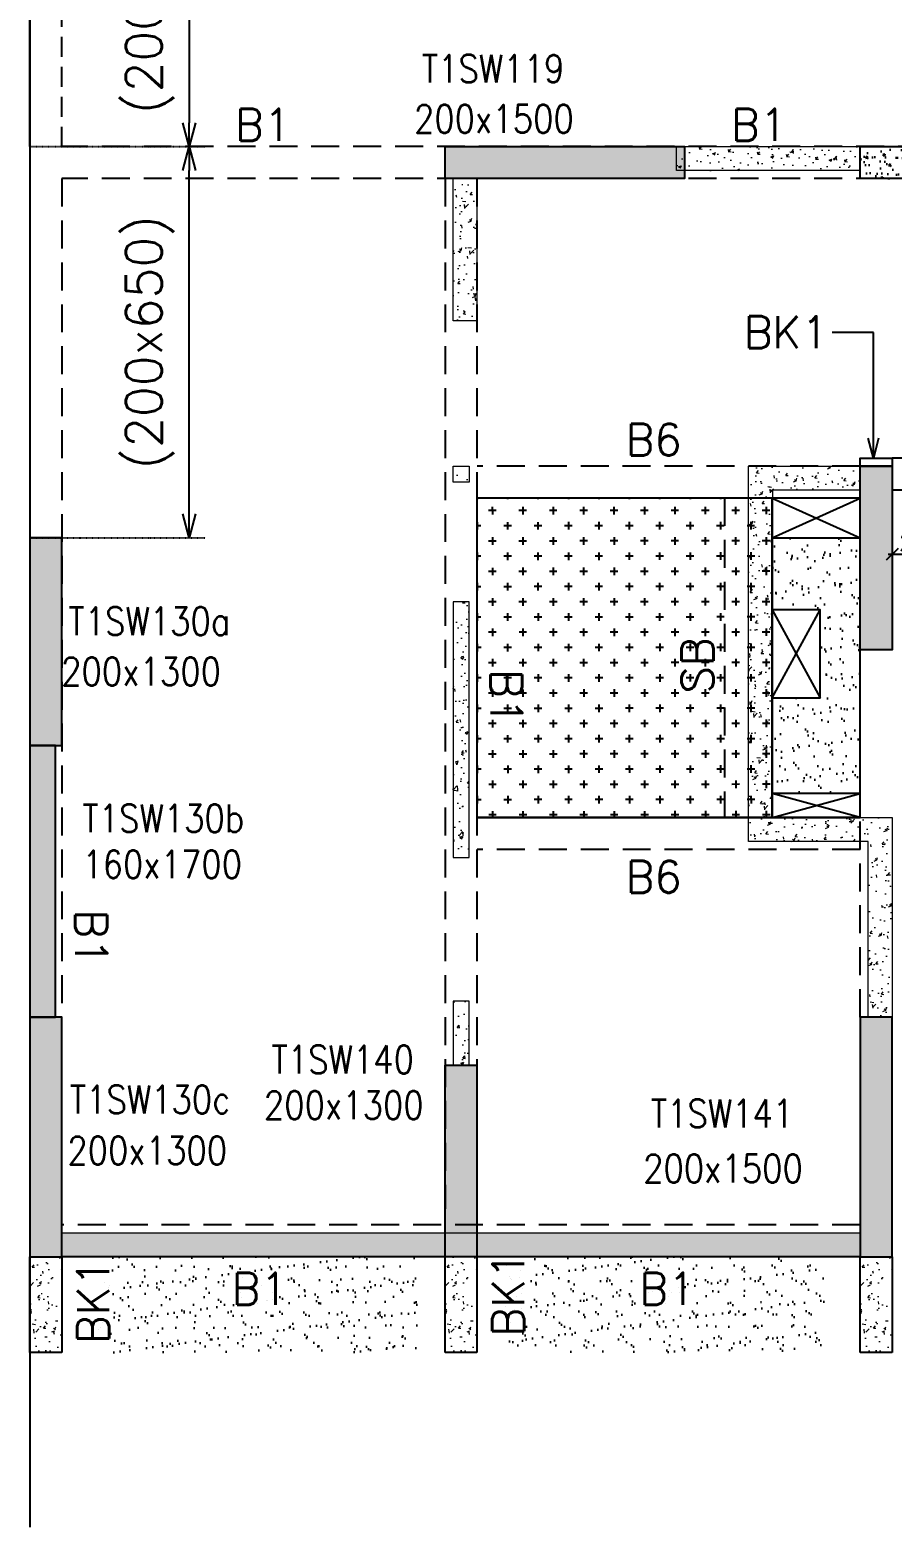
# Model space of a CAD drawing. Header units: millimetres. Extents: x 1078357 to 2594950, y -4969473 to -4636555.
# Drawn here: x 1741375 to 1746775, y -4675773 to -4666400 of the extents above; entities that cross this region are included whole.
import ezdxf

# ---------------------------------------------------------------- set-up
doc = ezdxf.new("R2010")
doc.units = ezdxf.units.MM
doc.header["$PDMODE"] = 35
for name, pattern in [('CONTINOUS', [0]), ('DOT', [0.25, 0, -0.25]), ('HIDDEN', [0.375, 0.25, -0.125])]:
    doc.linetypes.add(name, pattern=pattern)
doc.layers.get('0').update_dxf_attribs({"lineweight": 0})
doc.layers.get('Defpoints').update_dxf_attribs({"lineweight": 0})
for name, color, linetype, lineweight in [('A-_ANOTDIMA_D-', 6, 'Continuous', 13), ('COL. NO.', 30, 'Continuous', 25), ('COL. SIZE', 7, 'Continuous', 25), ('DIM', 9, 'Continuous', 25), ('HATCH', 8, 'Continuous', 30), ('RCC UPSTAND', 43, 'Continuous', 30), ('S-NON STR RCC WALL', 8, 'Continuous', 0)]:
    doc.layers.add(name, color=color, linetype=linetype, lineweight=lineweight)
for name, color, linetype in [('B-200x325', 201, 'HIDDEN'), ('B-200x450', 52, 'HIDDEN'), ('B-200x650', 241, 'HIDDEN'), ('B-300xSLAB THK.', 151, 'Continuous'), ('BK1-200x650', 241, 'HIDDEN'), ('DROP SLAB', 8, 'Continuous'), ('EXPANSION JOINT', 10, 'HIDDEN'), ('NON STR. RCC WALL', 6, 'Continuous'), ('S-COLUMN_SHEAR WALL', 1, 'Continuous'), ('S-DIM', 2, 'Continuous'), ('SLAB FOLD', 8, 'Continuous')]:
    doc.layers.add(name, color=color, linetype=linetype)
doc.styles.add('Roman', font='romans')
doc.styles.add('ROMANS', font='romans.shx', dxfattribs={"width": 0.85})
doc.dimstyles.new('HARESH', dxfattribs={"dimtxt": 150, "dimasz": 75, "dimexe": 0, "dimexo": 0, "dimgap": 25, "dimtad": 1, "dimdec": 0, "dimdsep": 46, "dimtxsty": 'Roman', "dimblk": 'OBLIQUE', "dimcen": 225, "dimdle": 25, "dimclrd": 2, "dimclre": 2, "dimclrt": 7, "dimadec": 8, "dimazin": 1, "dimtfac": 1, "dimtdec": 0, "dimtmove": 0, "dimatfit": 0, "dimfxl": 1, "dimlwd": -1, "dimlwe": -1, "dimarcsym": 0})

# ---------------------------------------------------------------- blocks, each defined once
blk = doc.blocks.new('_Open30')
at = {"color": 0, "linetype": 'ByBlock', "lineweight": -2}
for p, q in [((-1, 0.268), (0, 0)), ((0, 0), (-1, -0.268)), ((0, 0), (-1, 0))]:
    blk.add_line(p, q, dxfattribs=at)
blk = doc.blocks.new('*D1133')
at = {"layer": 'Defpoints', "color": 0, "linetype": 'CONTINOUS', "ltscale": 0.5, "transparency": 16777216}
for p in [(1741374.9, -4667130.9, 0), (1742372, -4667130.9), (1741374.9, -4669580.8, 0)]:
    blk.add_point(p, dxfattribs=at)
at = {"layer": 'S-DIM', "color": 2, "linetype": 'DOT', "ltscale": 0.5, "transparency": 16777216}
for p, q in [((1741374.9, -4667130.9), (1742472, -4667130.9)), ((1741374.9, -4669580.8), (1742472, -4669580.8))]:
    blk.add_line(p, q, dxfattribs=at)
at = {"layer": 'S-DIM', "color": 2, "linetype": 'CONTINOUS', "ltscale": 0.5, "transparency": 16777216}
blk.add_line((1742372, -4669430.8), (1742372, -4667280.9), dxfattribs=at)
at = {"layer": 'S-DIM', "color": 2, "linetype": 'CONTINOUS', "ltscale": 0.5, "transparency": 16777216, "xscale": 150, "yscale": 150, "zscale": 150}
for p, rotation in [((1742372, -4667130.9), 90), ((1742372, -4669580.8), 270)]:
    blk.add_blockref('_Open30', p, dxfattribs=dict(at, rotation=rotation))
at = {"layer": 'S-DIM', "color": 7, "linetype": 'CONTINOUS', "ltscale": 0.5, "transparency": 16777216, "insert": (1742125.5, -4668355.8), "char_height": 225, "attachment_point": 5, "rotation": 90, "style": 'Roman'}
blk.add_mtext('(200x650)', dxfattribs=at)
blk = doc.blocks.new('*D1134')
at = {"layer": 'Defpoints', "color": 0, "linetype": 'CONTINOUS', "ltscale": 0.5, "transparency": 16777216}
for p in [(1741374.9, -4665130.9, 0), (1741374.9, -4667130.9, 0), (1742372, -4667130.9)]:
    blk.add_point(p, dxfattribs=at)
at = {"layer": 'S-DIM', "color": 2, "linetype": 'DOT', "ltscale": 0.5, "transparency": 16777216}
for p, q in [((1741374.9, -4665130.9), (1742472, -4665130.9)), ((1741374.9, -4667130.9), (1742472, -4667130.9))]:
    blk.add_line(p, q, dxfattribs=at)
at = {"layer": 'S-DIM', "color": 2, "linetype": 'CONTINOUS', "ltscale": 0.5, "transparency": 16777216}
blk.add_line((1742372, -4665280.9), (1742372, -4666980.9), dxfattribs=at)
at = {"layer": 'S-DIM', "color": 2, "linetype": 'CONTINOUS', "ltscale": 0.5, "transparency": 16777216, "xscale": 150, "yscale": 150, "zscale": 150}
for p, rotation in [((1742372, -4665130.9), 90), ((1742372, -4667130.9), 270)]:
    blk.add_blockref('_Open30', p, dxfattribs=dict(at, rotation=rotation))
at = {"layer": 'S-DIM', "color": 7, "linetype": 'CONTINOUS', "ltscale": 0.5, "transparency": 16777216, "insert": (1742125.5, -4666130.9), "char_height": 225, "attachment_point": 5, "rotation": 90, "style": 'Roman'}
blk.add_mtext('(200x450)', dxfattribs=at)
blk = doc.blocks.new('_Oblique')
at = {"color": 0, "linetype": 'ByBlock', "lineweight": -2}
blk.add_line((-0.5, -0.5), (0.5, 0.5), dxfattribs=at)
blk = doc.blocks.new('*D1401')
at = {"layer": 'Defpoints', "color": 0, "ltscale": 700, "transparency": 16777216}
for p in [(1746774.7, -4669281.4, 0), (1747449.3, -4669281.3, 0), (1746774.7, -4669683.4)]:
    blk.add_point(p, dxfattribs=at)
at = {"layer": 'DIM', "color": 2, "ltscale": 700, "transparency": 16777216}
for p, q in [((1746774.7, -4669281.4), (1746774.7, -4669683.4)), ((1747449.3, -4669281.3), (1747449.3, -4669683.4)), ((1747474.3, -4669683.4), (1746749.7, -4669683.4))]:
    blk.add_line(p, q, dxfattribs=at)
at = {"layer": 'DIM', "color": 2, "ltscale": 700, "transparency": 16777216, "xscale": 75, "yscale": 75, "zscale": 75, "rotation": 180}
blk.add_blockref('_Oblique', (1746774.7, -4669683.4), dxfattribs=at)
at = {"layer": 'DIM', "color": 2, "ltscale": 700, "transparency": 16777216, "xscale": 75, "yscale": 75, "zscale": 75}
blk.add_blockref('_Oblique', (1747449.3, -4669683.4), dxfattribs=at)
at = {"layer": 'DIM', "color": 7, "ltscale": 700, "transparency": 16777216, "insert": (1747112, -4669608.4), "char_height": 150, "attachment_point": 5, "style": 'Roman'}
blk.add_mtext('{\\H0.666667x;200x650}', dxfattribs=at)
blk = doc.blocks.new('G$CD63B60BD')
at = {"layer": 'COL. NO.', "linetype": 'Continuous', "style": 'ROMANS', "width": 0.85}
for s, p in [('T1SW119', (47179.4, 7350.6, -320.4)), ('T1SW130a', (44965.2, 3891.1, -320.4)), ('T1SW130b', (45053.1, 2657.3, -320.4)), ('T1SW140', (46237.7, 1147.3, -320.4)), ('T1SW130c', (44974.3, 897.6, -323.1)), ('T1SW141', (48613.2, 809.1, -320.4))]:
    blk.add_text(s, height=175, dxfattribs=at).set_placement(p)
at = {"layer": 'COL. SIZE', "linetype": 'Continuous', "style": 'ROMANS', "width": 0.85}
for s, p in [('200x1500', (47130.2, 7037.1, -320.4)), ('200x1300', (44920.6, 3577, -320.4)), ('160x1700', (45052.5, 2369.2, -320.4)), ('200x1300', (46190.3, 861.3, -320.4)), ('200x1300', (44958.9, 576.9, -323.1)), ('200x1500', (48565.8, 464.2, -320.4))]:
    blk.add_text(s, height=175, dxfattribs=at).set_placement(p)

msp = doc.modelspace()

# ---------------------------------------------------------------- hatches: boundary and pattern name
at = {"layer": 'DROP SLAB'}
h = msp.add_hatch(dxfattribs=at)
h.set_pattern_fill('CROSS', color=8, scale=15, angle=0.03079)
h.set_pattern_definition([(180.03079016, (-5956665.94, 28115602.32), (-95.19879988, -95.3011726), [47.625, -142.875]), (270.03079016, (-5956689.77, 28115626.12), (95.3011726, -95.19879988), [47.625, -142.875])])
h.paths.add_polyline_path([(1746024.7, -4669330.8), (1744174.6, -4669330.8), (1744174.6, -4671330.6), (1746024.7, -4671330.6)])
at = {"layer": 'HATCH'}
h = msp.add_hatch(dxfattribs=at)
h.set_pattern_fill('AR-SAND', color=8, scale=3, angle=359.97015)
h.set_pattern_definition([(37.47015413, (-4472244.2, 23605394.69), (-4.72361136, 146.8264517), [0, -115.824, 0, -129.54, 0, -123.825]), (7.4701541, (-4472244.2, 23605394.7), (134.9689868, 214.9772528), [0, -62.484, 0, -104.394, 0, -40.005]), (327.47015413, (-4472337.93, 23605394.74), (237.29790347, 0.3075449), [0, -38.1, 0, -137.16, 0, -179.07]), (317.4701541, (-4472337.93, 23605394.74), (229.1017424, 66.759465), [0, -19.05, 0, -89.916, 0, -102.87])])
h.paths.add_polyline_path([(1746573.9, -4671180.9), (1746023.9, -4671180.9), (1746023.9, -4670580.9), (1746323.9, -4670580.9), (1746323.9, -4670030.9), (1746023.9, -4670031), (1746023.9, -4669580.9), (1746573.9, -4669580.9)])
h = msp.add_hatch(dxfattribs=at)
h.set_pattern_fill('AR-SAND', color=8, scale=3, angle=179.97015)
h.set_pattern_definition([(37.47015413, (-3363183.1, 18697427.77), (-4.72361136, 146.8264517), [0, -115.824, 0, -129.54, 0, -123.825]), (7.4701541, (-3363183.1, 18697427.77), (134.9689868, 214.9772528), [0, -62.484, 0, -104.394, 0, -40.005]), (327.4701541, (-3363276.83, 18697427.82), (237.2979035, 0.3075449), [0, -38.1, 0, -137.16, 0, -179.07]), (317.4701541, (-3363276.83, 18697427.82), (229.1017424, 66.759465), [0, -19.05, 0, -89.916, 0, -102.87])])
h.paths.add_polyline_path([(1743799.9, -4674080.9), (1741799.9, -4674080.9), (1741799.9, -4674680.9), (1743799.9, -4674680.9)])
h = msp.add_hatch(dxfattribs=at)
h.set_pattern_fill('AR-SAND', color=8, scale=3, angle=179.97015)
h.set_pattern_definition([(37.47015413, (-3365733.1, 18697427.77), (-4.72361136, 146.8264517), [0, -115.824, 0, -129.54, 0, -123.825]), (7.4701541, (-3365733.1, 18697427.77), (134.9689868, 214.9772528), [0, -62.484, 0, -104.394, 0, -40.005]), (327.4701541, (-3365826.83, 18697427.82), (237.2979035, 0.3075449), [0, -38.1, 0, -137.16, 0, -179.07]), (317.4701541, (-3365826.83, 18697427.82), (229.1017424, 66.759465), [0, -19.05, 0, -89.916, 0, -102.87])])
h.paths.add_polyline_path([(1746349.9, -4674080.9), (1744349.9, -4674080.9), (1744349.9, -4674680.9), (1746349.9, -4674680.9)])
at = {"layer": 'RCC UPSTAND'}
h = msp.add_hatch(dxfattribs=at)
h.set_pattern_fill('AR-CONC', color=8, scale=20, angle=90)
h.set_pattern_definition([(140, (-1448750.34, -7202350.42), (12.550427, 143.4520365), [15, -165]), (85, (-1448750.34, -7202350.42), (-150.438427, -27.7502667), [12, -132]), (190.4514445, (-1448749.3, -7202338.47), (-137.887998, 115.7017693), [12.7480384, -140.2284224]), (136.1842, (-1448790.34, -7202350.42), (33.103856, 213.448266), [22.5, -247.5]), (186.6356355, (-1448787.58, -7202332.63), (-194.82372, 186.932389), [19.122068, -210.342752]), (81.184164, (-1448790.34, -7202350.42), (-194.82372, 186.932389), [18, -198]), (111, (-1448780.34, -7202330.42), (80.523778, 119.3814104), [15, -165]), (56, (-1448780.34, -7202330.42), (-145.030009, 48.6630664), [12, -132]), (161.4514447, (-1448773.63, -7202320.47), (-64.5062306, 168.0444753), [12.748038, -140.2284224]), (127.5, (-1448750.344, -7202350.42), (-66.57877077, 2.43197106), [0, -130.4, 0, -134, 0, -132.5]), (97.5, (-1448750.344, -7202350.42), (-78.8823424, 52.6139075), [0, -76.4, 0, -127.4, 0, -50.5]), (57.5, (-1448750.344, -7202395.02), (4.51097435, 106.7644872), [0, -50, 0, -156, 0, -207]), (47.5, (-1448750.34, -7202415.02), (-20.0209965, 116.6372339), [0, -65, 0, -103.6, 0, -147])])
h.paths.add_polyline_path([(1746574.7, -4667130.9), (1747249.7, -4667130.9), (1747249.7, -4667330.9), (1746574.7, -4667330.9)])
at = {"layer": 'S-COLUMN_SHEAR WALL', "lineweight": 25}
h = msp.add_hatch(color=1, dxfattribs=at)
h.dxf.hatch_style = 1
h.paths.add_polyline_path([(1743974.7, -4667130.8), (1745474.7, -4667130.8), (1745474.7, -4667330.8), (1743974.7, -4667330.8)])
h = msp.add_hatch(color=1, dxfattribs=at)
h.dxf.hatch_style = 1
h.paths.add_polyline_path([(1746574.7, -4669130.9), (1746774.7, -4669130.9), (1746774.7, -4670280.9), (1746574.7, -4670280.9)])
h = msp.add_hatch(color=1, dxfattribs=at)
h.dxf.hatch_style = 1
h.paths.add_polyline_path([(1741574.7, -4669580.8), (1741374.7, -4669580.8), (1741374.7, -4670880.8), (1741574.7, -4670880.8)])
at = {"layer": 'S-COLUMN_SHEAR WALL', "lineweight": 25, "extrusion": (-1.00316e-06, -2.11765e-11, 1)}
h = msp.add_hatch(color=1, dxfattribs=at)
h.dxf.hatch_style = 1
h.paths.add_polyline_path([(1741374.7, -4672580.9), (1741534.7, -4672580.9), (1741534.7, -4670880.9), (1741374.7, -4670880.9)])
at = {"layer": 'S-COLUMN_SHEAR WALL', "lineweight": 25}
h = msp.add_hatch(color=1, dxfattribs=at)
h.dxf.hatch_style = 1
h.paths.add_polyline_path([(1741374.6, -4674080.9), (1741574.6, -4674080.9), (1741574.6, -4672580.8), (1741374.6, -4672580.8)])
h = msp.add_hatch(color=1, dxfattribs=at)
h.dxf.hatch_style = 1
h.paths.add_polyline_path([(1746574.6, -4674080.9), (1746774.6, -4674080.9), (1746774.6, -4672580.8), (1746574.6, -4672580.8)])
h = msp.add_hatch(color=1, dxfattribs=at)
h.dxf.hatch_style = 1
h.paths.add_polyline_path([(1744174.6, -4672880.8), (1744174.6, -4674080.9), (1743974.6, -4674080.9), (1743974.6, -4672880.8)])
at = {"layer": 'S-NON STR RCC WALL', "ltscale": 700}
h = msp.add_hatch(dxfattribs=at)
h.set_pattern_fill('AR-CONC', color=256)
h.set_pattern_definition([(50, (621333.79, -36935.67), (182.184669, -15.9390855), [19.05, -209.55]), (355, (621333.79, -36935.67), (-35.2434214, 191.056845), [15.24, -167.640584]), (100.4514447, (621348.97, -36937), (146.941247, 175.117752), [16.190009, -178.0902446]), (46.1842, (621333.79, -36884.87), (271.079041, -42.042328), [28.575, -314.325]), (96.6355576, (621356.38, -36888.37), (237.404134, 247.426125), [24.285023, -267.135608]), (351.184151, (621333.79, -36884.87), (237.404134, 247.426125), [22.859967, -251.459732]), (21, (621359.19, -36897.57), (151.6143913, -102.265198), [19.05, -209.55]), (326, (621359.19, -36897.57), (61.802028, 184.187966), [15.24, -167.64]), (71.451445, (621371.82, -36906.1), (213.416419, 81.922769), [16.190009, -178.0899376]), (37.5, (621333.786, -36935.67), (3.08860325, 84.5550389), [0, -165.608, 0, -170.18, 0, -168.275]), (7.5, (621333.79, -36935.67), (66.8196625, 100.1805748), [0, -97.028, 0, -161.798, 0, -64.135]), (327.5, (621277.144, -36935.67), (135.5905952, -5.728744), [0, -63.5, 0, -198.12, 0, -262.89]), (317.5, (621251.74, -36935.67), (148.1291814, 25.426491), [0, -82.55, 0, -131.572, 0, -186.69])])
h.paths.add_polyline_path([(1745424.9, -4667130.8), (1746574.9, -4667130.8), (1746574.9, -4667280.9), (1745424.9, -4667280.9)])
at = {"layer": 'S-NON STR RCC WALL'}
h = msp.add_hatch(dxfattribs=at)
h.set_pattern_fill('AR-CONC', color=256, angle=180)
h.set_pattern_definition([(50, (-5707510.06, 27972320.96), (182.184669, -15.93908554), [19.05, -209.55]), (355, (-5707510.06, 27972320.96), (-35.2434214, 191.0568452), [15.24, -167.6405842]), (100.4514447, (-5707494.88, 27972319.63), (146.9412471, 175.1177519), [16.1900088, -178.0902446]), (46.1842, (-5707510.06, 27972371.76), (271.0790409, -42.042328), [28.575, -314.325]), (96.6355576, (-5707487.47, 27972368.26), (237.404134, 247.4261246), [24.2850231, -267.1356082]), (351.1841512, (-5707510.06, 27972371.76), (237.404134, 247.4261246), [22.859967, -251.459732]), (21, (-5707484.66, 27972359.06), (151.6143913, -102.2651982), [19.05, -209.55]), (326, (-5707484.66, 27972359.06), (61.8020283, 184.1879661), [15.24, -167.64]), (71.451445, (-5707472.02, 27972350.54), (213.4164193, 81.9227689), [16.1900088, -178.0899376]), (37.5, (-5707510.06, 27972320.96), (3.08860325, 84.55503887), [0, -165.608, 0, -170.18, 0, -168.275]), (7.5, (-5707510.06, 27972320.96), (66.8196625, 100.18057482), [0, -97.028, 0, -161.798, 0, -64.135]), (327.5, (-5707566.7, 27972320.96), (135.59059517, -5.72874399), [0, -63.5, 0, -198.12, 0, -262.89]), (317.5, (-5707592.1, 27972320.96), (148.1291814, 25.42649103), [0, -82.55, 0, -131.572, 0, -186.69])])
h.paths.add_polyline_path([(1744024.9, -4667330.9), (1744174.9, -4667330.9), (1744174.9, -4668220.8), (1744024.9, -4668220.8)])
h = msp.add_hatch(dxfattribs=at)
h.set_pattern_fill('AR-CONC', color=256, angle=180)
h.set_pattern_definition([(50, (2841299.62, -9398072.05), (182.184669, -15.9390855), [19.05, -209.55]), (355, (2841299.62, -9398072.05), (-35.2434214, 191.056845), [15.24, -167.640584]), (100.4514447, (2841314.8, -9398073.38), (146.941247, 175.117752), [16.190009, -178.0902446]), (46.1842, (2841299.62, -9398021.25), (271.079041, -42.042328), [28.575, -314.325]), (96.6355576, (2841322.2, -9398024.75), (237.404134, 247.426125), [24.285023, -267.135608]), (351.184151, (2841299.62, -9398021.25), (237.404134, 247.426125), [22.859967, -251.459732]), (21, (2841325.02, -9398033.95), (151.6143913, -102.265198), [19.05, -209.55]), (326, (2841325.02, -9398033.95), (61.802028, 184.187966), [15.24, -167.64]), (71.451445, (2841337.65, -9398042.47), (213.416419, 81.922769), [16.190009, -178.0899376]), (37.5, (2841299.62, -9398072.05), (3.08860325, 84.5550389), [0, -165.608, 0, -170.18, 0, -168.275]), (7.5, (2841299.62, -9398072.05), (66.8196625, 100.1805748), [0, -97.028, 0, -161.798, 0, -64.135]), (327.5, (2841242.98, -9398072.05), (135.5905952, -5.728744), [0, -63.5, 0, -198.12, 0, -262.89]), (317.5, (2841217.58, -9398072.05), (148.1291814, 25.426491), [0, -82.55, 0, -131.572, 0, -186.69])])
h.paths.add_polyline_path([(1744024.9, -4669130.7), (1744124.9, -4669130.7), (1744124.9, -4669230.7), (1744024.9, -4669230.7)])
h = msp.add_hatch(dxfattribs=at)
h.set_pattern_fill('AR-CONC', color=256)
h.set_pattern_definition([(50, (-4642745.6, 23291591.78), (182.184669, -15.9390855), [19.05, -209.55]), (355, (-4642745.6, 23291591.78), (-35.2434214, 191.0568452), [15.24, -167.6405842]), (100.4514447, (-4642730.41, 23291590.45), (146.9412471, 175.1177519), [16.1900088, -178.0902446]), (46.1842, (-4642745.6, 23291642.58), (271.0790409, -42.042328), [28.575, -314.325]), (96.6355576, (-4642723, 23291639.08), (237.404134, 247.4261246), [24.2850231, -267.1356082]), (351.1841512, (-4642745.6, 23291642.58), (237.404134, 247.4261246), [22.859967, -251.459732]), (21, (-4642720.2, 23291629.88), (151.6143913, -102.2651982), [19.05, -209.55]), (326, (-4642720.2, 23291629.88), (61.8020283, 184.1879661), [15.24, -167.64]), (71.451445, (-4642707.56, 23291621.36), (213.4164193, 81.9227689), [16.1900088, -178.0899376]), (37.5, (-4642745.6, 23291591.78), (3.08860325, 84.55503887), [0, -165.608, 0, -170.18, 0, -168.275]), (7.5, (-4642745.6, 23291591.78), (66.8196625, 100.18057482), [0, -97.028, 0, -161.798, 0, -64.135]), (327.5, (-4642802.24, 23291591.78), (135.59059517, -5.728744), [0, -63.5, 0, -198.12, 0, -262.89]), (317.5, (-4642827.64, 23291591.78), (148.1291814, 25.42649103), [0, -82.55, 0, -131.572, 0, -186.69])])
h.paths.add_polyline_path([(1745874.9, -4671480.9), (1745874.9, -4669130.9), (1746574.9, -4669130.9), (1746574.9, -4669280.9), (1746024.9, -4669280.9), (1746024.9, -4671330.9), (1746774.9, -4671330.9), (1746774.9, -4672580.8), (1746624.9, -4672580.8), (1746624.9, -4671480.9)])
h = msp.add_hatch(dxfattribs=at)
h.set_pattern_fill('AR-CONC', color=256, angle=180)
h.set_pattern_definition([(50, (2841312.83, -9396707.38), (182.184669, -15.9390855), [19.05, -209.55]), (355, (2841312.83, -9396707.38), (-35.2434214, 191.056845), [15.24, -167.640584]), (100.4514447, (2841328.01, -9396708.71), (146.941247, 175.117752), [16.190009, -178.0902446]), (46.1842, (2841312.83, -9396656.58), (271.079041, -42.042328), [28.575, -314.325]), (96.6355576, (2841335.42, -9396660.1), (237.404134, 247.426125), [24.285023, -267.135608]), (351.184151, (2841312.83, -9396656.58), (237.404134, 247.426125), [22.859967, -251.459732]), (21, (2841338.23, -9396669.28), (151.6143913, -102.265198), [19.05, -209.55]), (326, (2841338.23, -9396669.28), (61.802028, 184.187966), [15.24, -167.64]), (71.451445, (2841350.87, -9396677.8), (213.416419, 81.922769), [16.190009, -178.0899376]), (37.5, (2841312.83, -9396707.385), (3.08860325, 84.5550389), [0, -165.608, 0, -170.18, 0, -168.275]), (7.5, (2841312.83, -9396707.385), (66.8196625, 100.1805748), [0, -97.028, 0, -161.798, 0, -64.135]), (327.5, (2841256.19, -9396707.385), (135.5905952, -5.728744), [0, -63.5, 0, -198.12, 0, -262.89]), (317.5, (2841230.79, -9396707.38), (148.1291814, 25.426491), [0, -82.55, 0, -131.572, 0, -186.69])])
h.paths.add_polyline_path([(1744024.9, -4671580.7), (1744124.9, -4671580.7), (1744124.9, -4669980.7), (1744024.9, -4669980.7)])
h = msp.add_hatch(dxfattribs=at)
h.set_pattern_fill('AR-CONC', color=256, angle=180)
h.set_pattern_definition([(50, (1744088.12, -4712688.2), (182.18467, -15.9391), [19.05, -209.55]), (355, (1744088.12, -4712688.2), (-35.2434, 191.05685), [15.24, -167.6406]), (100.45144, (1744103.3, -4712689.53), (146.94125, 175.11775), [16.19, -178.09024]), (46.1842, (1744088.12, -4712637.4), (271.079, -42.0423), [28.575, -314.325]), (96.63556, (1744110.7, -4712640.9), (237.4041, 247.4261), [24.285, -267.1356]), (351.18415, (1744088.12, -4712637.4), (237.4041, 247.4261), [22.86, -251.4597]), (21, (1744113.52, -4712650.1), (151.6144, -102.2652), [19.05, -209.55]), (326, (1744113.52, -4712650.1), (61.802, 184.188), [15.24, -167.64]), (71.45144, (1744126.15, -4712658.62), (213.4164, 81.9228), [16.19, -178.0899]), (37.5, (1744088.12, -4712688.2), (3.0886, 84.55504), [0, -165.608, 0, -170.18, 0, -168.275]), (7.5, (1744088.12, -4712688.2), (66.81966, 100.18057), [0, -97.028, 0, -161.798, 0, -64.135]), (327.5, (1744031.475, -4712688.2), (135.5906, -5.72874), [0, -63.5, 0, -198.12, 0, -262.89]), (317.5, (1744006.08, -4712688.2), (148.12918, 25.4265), [0, -82.55, 0, -131.572, 0, -186.69])])
h.paths.add_polyline_path([(1744024.9, -4672881.1), (1744124.9, -4672881.1), (1744124.9, -4672480.7), (1744024.9, -4672480.7)])
h = msp.add_hatch(dxfattribs=at)
h.set_pattern_fill('AR-CONC', color=256)
h.set_pattern_definition([(50, (-5739970.31, 27975610.97), (182.184669, -15.93908554), [19.05, -209.55]), (355, (-5739970.31, 27975610.97), (-35.2434214, 191.0568452), [15.24, -167.6405842]), (100.4514447, (-5739955.13, 27975609.64), (146.9412471, 175.1177519), [16.1900088, -178.0902446]), (46.1842, (-5739970.31, 27975661.77), (271.0790409, -42.042328), [28.575, -314.325]), (96.6355576, (-5739947.72, 27975658.27), (237.404134, 247.4261246), [24.2850231, -267.1356082]), (351.1841512, (-5739970.3, 27975661.77), (237.404134, 247.4261246), [22.859967, -251.459732]), (21, (-5739944.91, 27975649.07), (151.6143913, -102.2651982), [19.05, -209.55]), (326, (-5739944.91, 27975649.07), (61.8020283, 184.1879661), [15.24, -167.64]), (71.451445, (-5739932.28, 27975640.55), (213.4164193, 81.9227689), [16.1900088, -178.0899376]), (37.5, (-5739970.31, 27975610.97), (3.08860325, 84.55503887), [0, -165.608, 0, -170.18, 0, -168.275]), (7.5, (-5739970.31, 27975610.97), (66.8196625, 100.18057482), [0, -97.028, 0, -161.798, 0, -64.135]), (327.5, (-5740026.954, 27975610.97), (135.59059517, -5.72874399), [0, -63.5, 0, -198.12, 0, -262.89]), (317.5, (-5740052.35, 27975610.97), (148.1291814, 25.42649103), [0, -82.55, 0, -131.572, 0, -186.69])])
h.paths.add_polyline_path([(1746571.9, -4674080.9), (1741574.9, -4674080.9), (1741574.9, -4673930.9), (1746571.9, -4673930.9)])
h = msp.add_hatch(dxfattribs=at)
h.set_pattern_fill('AR-CONC', color=256, angle=180)
h.set_pattern_definition([(50, (-7888797.61, 37565026.48), (182.184669, -15.93908554), [19.05, -209.55]), (355, (-7888797.61, 37565026.48), (-35.2434214, 191.0568452), [15.24, -167.6405842]), (100.4514447, (-7888782.43, 37565025.16), (146.9412471, 175.1177519), [16.1900088, -178.0902446]), (46.1842, (-7888797.6, 37565077.28), (271.0790409, -42.0423279), [28.575, -314.325]), (96.6355576, (-7888775.02, 37565073.78), (237.404134, 247.4261246), [24.2850231, -267.1356082]), (351.1841512, (-7888797.6, 37565077.28), (237.404134, 247.4261246), [22.859967, -251.459732]), (21, (-7888772.21, 37565064.58), (151.61439127, -102.2651982), [19.05, -209.55]), (326, (-7888772.21, 37565064.58), (61.80202835, 184.1879661), [15.24, -167.64]), (71.451445, (-7888759.58, 37565056.06), (213.4164193, 81.9227689), [16.1900088, -178.0899376]), (37.5, (-7888797.61, 37565026.484), (3.08860325, 84.55503887), [0, -165.608, 0, -170.18, 0, -168.275]), (7.5, (-7888797.61, 37565026.48), (66.81966251, 100.18057482), [0, -97.028, 0, -161.798, 0, -64.135]), (327.5, (-7888854.25, 37565026.484), (135.59059517, -5.72874399), [0, -63.5, 0, -198.12, 0, -262.89]), (317.5, (-7888879.65, 37565026.48), (148.1291814, 25.42649103), [0, -82.55, 0, -131.572, 0, -186.69])])
h.paths.add_polyline_path([(1741574.6, -4674080.8), (1741374.6, -4674080.8), (1741374.6, -4674680.8), (1741574.6, -4674680.8), (1741574.6, -4674680.8), (1741574.6, -4674080.9)], is_closed=False)
h = msp.add_hatch(dxfattribs=at)
h.set_pattern_fill('AR-CONC', color=256, angle=180)
h.set_pattern_definition([(50, (-7886197.57, 37565026.44), (182.184669, -15.93908554), [19.05, -209.55]), (355, (-7886197.57, 37565026.44), (-35.2434214, 191.0568452), [15.24, -167.6405842]), (100.4514447, (-7886182.39, 37565025.11), (146.9412471, 175.1177519), [16.1900088, -178.0902446]), (46.1842, (-7886197.57, 37565077.24), (271.0790409, -42.0423279), [28.575, -314.325]), (96.6355576, (-7886174.98, 37565073.74), (237.404134, 247.4261246), [24.2850231, -267.1356082]), (351.1841512, (-7886197.57, 37565077.24), (237.404134, 247.4261246), [22.859967, -251.459732]), (21, (-7886172.17, 37565064.54), (151.61439127, -102.2651982), [19.05, -209.55]), (326, (-7886172.17, 37565064.54), (61.80202835, 184.1879661), [15.24, -167.64]), (71.451445, (-7886159.54, 37565056.02), (213.4164193, 81.9227689), [16.1900088, -178.0899376]), (37.5, (-7886197.57, 37565026.44), (3.08860325, 84.55503887), [0, -165.608, 0, -170.18, 0, -168.275]), (7.5, (-7886197.57, 37565026.44), (66.81966251, 100.18057482), [0, -97.028, 0, -161.798, 0, -64.135]), (327.5, (-7886254.215, 37565026.44), (135.59059517, -5.72874399), [0, -63.5, 0, -198.12, 0, -262.89]), (317.5, (-7886279.62, 37565026.44), (148.1291814, 25.42649103), [0, -82.55, 0, -131.572, 0, -186.69])])
h.paths.add_polyline_path([(1744174.7, -4674080.8), (1743974.7, -4674080.8), (1743974.7, -4674680.8), (1744174.7, -4674680.8), (1744174.7, -4674680.8), (1744174.7, -4674080.9)], is_closed=False)
h = msp.add_hatch(dxfattribs=at)
h.set_pattern_fill('AR-CONC', color=256, angle=180)
h.set_pattern_definition([(50, (-7883597.6, 37565026.44), (182.184669, -15.93908554), [19.05, -209.55]), (355, (-7883597.6, 37565026.44), (-35.2434214, 191.0568452), [15.24, -167.6405842]), (100.4514447, (-7883582.41, 37565025.11), (146.9412471, 175.1177519), [16.1900088, -178.0902446]), (46.1842, (-7883597.6, 37565077.24), (271.0790409, -42.0423279), [28.575, -314.325]), (96.6355576, (-7883575, 37565073.74), (237.404134, 247.4261246), [24.2850231, -267.1356082]), (351.1841512, (-7883597.6, 37565077.24), (237.404134, 247.4261246), [22.859967, -251.459732]), (21, (-7883572.2, 37565064.54), (151.61439127, -102.2651982), [19.05, -209.55]), (326, (-7883572.2, 37565064.54), (61.80202835, 184.1879661), [15.24, -167.64]), (71.451445, (-7883559.56, 37565056.02), (213.4164193, 81.9227689), [16.1900088, -178.0899376]), (37.5, (-7883597.594, 37565026.44), (3.08860325, 84.55503887), [0, -165.608, 0, -170.18, 0, -168.275]), (7.5, (-7883597.59, 37565026.44), (66.81966251, 100.18057482), [0, -97.028, 0, -161.798, 0, -64.135]), (327.5, (-7883654.236, 37565026.44), (135.59059517, -5.72874399), [0, -63.5, 0, -198.12, 0, -262.89]), (317.5, (-7883679.64, 37565026.44), (148.1291814, 25.42649103), [0, -82.55, 0, -131.572, 0, -186.69])])
h.paths.add_polyline_path([(1746774.6, -4674080.8), (1746574.7, -4674080.8), (1746574.7, -4674680.8), (1746774.6, -4674680.8), (1746774.7, -4674680.8), (1746774.7, -4674080.9)], is_closed=False)

# ---------------------------------------------------------------- linework, layer by layer
at = {"layer": 'B-200x325', "ltscale": 700}
for p, q in [((1746574.8, -4669130.8, 0), (1744175, -4669130.8, 0)), ((1746575, -4671530.6, 0), (1744175, -4671530.6, 0))]:
    msp.add_line(p, q, dxfattribs=at)
at = {"layer": 'B-200x325', "linetype": 'Continuous', "ltscale": 700}
for p, q in [((1746574.8, -4669330.8, 0), (1744175, -4669330.8, 0)), ((1746575, -4671330.6, 0), (1744175, -4671330.6, 0))]:
    msp.add_line(p, q, dxfattribs=at)
at = {"layer": 'B-200x450', "linetype": 'Continuous', "ltscale": 500}
msp.add_line((1741374.9, -4667130.9, 0), (1741374.9, -4665130.9, 0), dxfattribs=at)
at = {"layer": 'B-200x450', "linetype": 'HIDDEN', "ltscale": 500}
msp.add_line((1741574.9, -4667130.9, 0), (1741574.9, -4665130.8, 0), dxfattribs=at)
at = {"layer": 'B-200x650', "linetype": 'CONTINOUS', "ltscale": 700}
for p, q in [((1741374.9, -4667130.9, 0), (1741374.9, -4672580.8, 0)), ((1741374.6, -4674680.8, 0), (1741374.6, -4674080.8, 0)), ((1741574.6, -4674080.8, 0), (1741574.6, -4674680.8, 0)), ((1746574.8, -4674080.8, 0), (1741574.8, -4674080.8, 0)), ((1743974.6, -4674680.8, 0), (1743974.6, -4674080.8, 0)), ((1744174.6, -4674080.8, 0), (1744174.6, -4674680.8, 0)), ((1746574.6, -4674680.8, 0), (1746574.6, -4674080.8, 0)), ((1746774.6, -4674080.8, 0), (1746774.6, -4674680.8, 0)), ((1741574.6, -4674680.8, 0), (1741374.6, -4674680.8, 0)), ((1744174.6, -4674680.8, 0), (1743974.6, -4674680.8, 0)), ((1746774.6, -4674680.8, 0), (1746574.6, -4674680.8, 0))]:
    msp.add_line(p, q, dxfattribs=at)
at = {"layer": 'B-200x650', "linetype": 'HIDDEN', "ltscale": 700}
for p, q in [((1747249.7, -4667130.9, 0), (1741574.9, -4667130.9, 0)), ((1747249.7, -4667330.9, 0), (1741574.9, -4667330.9, 0)), ((1741574.9, -4667330.9, 0), (1741574.9, -4672580.8, 0)), ((1743974.9, -4667330.9, 0), (1743974.9, -4673780.8, 0)), ((1744174.9, -4667330.9, 0), (1744174.9, -4673780.8, 0)), ((1747899.9, -4669080.8, 0), (1746774.9, -4669080.8, 0)), ((1746574.9, -4672580.8, 0), (1746574.9, -4670280.8, 0)), ((1746574.8, -4673880.8, 0), (1741574.8, -4673880.8, 0))]:
    msp.add_line(p, q, dxfattribs=at)
at = {"layer": 'B-200x650', "linetype": 'Continuous', "ltscale": 700}
msp.add_line((1749224.8, -4669280.8, 0), (1746774.9, -4669280.8, 0), dxfattribs=at)
at = {"layer": 'B-300xSLAB THK.', "linetype": 'HIDDEN', "ltscale": 700}
msp.add_line((1745724.7, -4669330.8, 0), (1745724.7, -4671330.6, 0), dxfattribs=at)
at = {"layer": 'B-300xSLAB THK.', "linetype": 'ByBlock', "ltscale": 700}
msp.add_line((1746024.7, -4669330.8, 0), (1746024.7, -4671330.6, 0), dxfattribs=at)
at = {"layer": 'BK1-200x650', "linetype": 'Continuous', "ltscale": 700, "elevation": 0}
msp.add_lwpolyline([(1746774.9, -4669130.9), (1746574.9, -4669130.9), (1746574.9, -4669080.7), (1746774.9, -4669080.7)], close=True, dxfattribs=at)
at = {"layer": 'DROP SLAB', "color": 3, "linetype": 'CONTINOUS', "ltscale": 500}
for p, q in [((1746024.7, -4669580.8, 0), (1746574.5, -4669330.8, 0)), ((1746024.7, -4669330.8, 0), (1746574.7, -4669580.8, 0)), ((1746024.5, -4670580.9, 0), (1746324.6, -4670030.9, 0)), ((1746024.5, -4670030.9, 0), (1746324.6, -4670580.9, 0)), ((1746574.2, -4671330.8, 0), (1746024.2, -4671180.8, 0)), ((1746025, -4671330.6, 0), (1746574.2, -4671180.8, 0))]:
    msp.add_line(p, q, dxfattribs=at)
at = {"layer": 'DROP SLAB', "color": 3, "linetype": 'CONTINOUS', "ltscale": 500, "elevation": 0}
for points in [[(1746024.7, -4669330.8), (1744174.6, -4669330.8), (1744174.6, -4671330.6), (1746024.7, -4671330.6)], [(1746024.7, -4669580.8), (1746574.5, -4669580.8), (1746574.5, -4669330.8), (1746024.7, -4669330.8)], [(1746024.6, -4670580.9), (1746324.6, -4670580.9), (1746324.6, -4670030.9), (1746024.6, -4670030.9)], [(1746024.2, -4671330.6), (1746574.2, -4671330.6), (1746574.2, -4671180.8), (1746024.2, -4671180.8)]]:
    msp.add_lwpolyline(points, close=True, dxfattribs=at)
at = {"layer": 'EXPANSION JOINT'}
msp.add_line((1741374.9, -4655440.9, 0), (1741374.9, -4675773.4, 0), dxfattribs=at)
msp.add_line((1741374.9, -4655440.9, 0), (1741374.9, -4675773.4, 0), dxfattribs=at)
at = {"layer": 'NON STR. RCC WALL', "elevation": 0}
msp.add_lwpolyline([(1746574.7, -4667130.9), (1747249.7, -4667130.9), (1747249.7, -4667330.9), (1746574.7, -4667330.9)], close=True, dxfattribs=at)
at = {"layer": 'S-COLUMN_SHEAR WALL', "color": 1, "lineweight": 25, "elevation": 0}
for points in [[(1743974.7, -4667130.8), (1745474.7, -4667130.8), (1745474.7, -4667330.8), (1743974.7, -4667330.8)], [(1746574.7, -4669130.9), (1746774.7, -4669130.9), (1746774.7, -4670280.9), (1746574.7, -4670280.9)], [(1741574.7, -4669580.8), (1741374.7, -4669580.8), (1741374.7, -4670880.8), (1741574.7, -4670880.8)], [(1741374.6, -4674080.9), (1741574.6, -4674080.9), (1741574.6, -4672580.8), (1741374.6, -4672580.8)], [(1746574.6, -4674080.9), (1746774.6, -4674080.9), (1746774.6, -4672580.8), (1746574.6, -4672580.8)], [(1743974.6, -4672881.1), (1744174.6, -4672881.1), (1744174.6, -4674080.9), (1743974.6, -4674080.9)]]:
    msp.add_lwpolyline(points, close=True, dxfattribs=at)
at = {"layer": 'S-COLUMN_SHEAR WALL', "color": 1, "lineweight": 25, "extrusion": (-1.00316e-06, -2.11765e-11, 1), "elevation": -1.7}
msp.add_lwpolyline([(1741374.7, -4672580.9), (1741534.7, -4672580.9), (1741534.7, -4670880.8), (1741374.7, -4670880.8)], close=True, dxfattribs=at)
at = {"layer": 'S-NON STR RCC WALL', "ltscale": 700, "elevation": 0}
for points in [[(1745424.9, -4667130.8), (1746574.9, -4667130.8), (1746574.9, -4667280.9), (1745424.9, -4667280.9)], [(1744024.9, -4667330.9), (1744174.9, -4667330.9), (1744174.9, -4668220.8), (1744024.9, -4668220.8)], [(1744024.9, -4669130.7), (1744124.9, -4669130.7), (1744124.9, -4669230.7), (1744024.9, -4669230.7)], [(1744024.9, -4671580.7), (1744124.9, -4671580.7), (1744124.9, -4669980.7), (1744024.9, -4669980.7)]]:
    msp.add_lwpolyline(points, close=True, dxfattribs=at)
at = {"layer": 'S-NON STR RCC WALL', "elevation": 0}
for points in [[(1745874.9, -4671480.9), (1745874.9, -4669130.9), (1746574.9, -4669130.9), (1746574.9, -4669280.9), (1746024.9, -4669280.9), (1746024.9, -4671330.9), (1746774.9, -4671330.9), (1746774.9, -4672580.8), (1746624.9, -4672580.8), (1746624.9, -4671480.9)], [(1744024.9, -4672881.1), (1744124.9, -4672881.1), (1744124.9, -4672480.7), (1744024.9, -4672480.7)], [(1746571.9, -4674080.9), (1741574.9, -4674080.9), (1741574.9, -4673930.9), (1746571.9, -4673930.9)]]:
    msp.add_lwpolyline(points, close=True, dxfattribs=at)
at = {"layer": 'SLAB FOLD', "color": 8, "ltscale": 1000, "elevation": 0}
msp.add_lwpolyline([(1746573.9, -4671180.9), (1746023.9, -4671180.9), (1746023.9, -4670580.9), (1746323.9, -4670580.9), (1746323.9, -4670030.9), (1746023.9, -4670031), (1746023.9, -4669580.9), (1746573.9, -4669580.9), (1746573.9, -4671180.9)], dxfattribs=at)

# ---------------------------------------------------------------- block references
at = {"layer": 'A-_ANOTDIMA_D-', "color": 2, "ltscale": 700}
msp.add_blockref('G$CD63B60BD', (1696650, -4674080.9, 0), dxfattribs=at)

# ---------------------------------------------------------------- texts
at = {"layer": 'B-200x325', "linetype": 'Continuous', "ltscale": 700, "style": 'ROMANS'}
for p in [(1745105.5, -4669065.5, -2.7), (1745105.5, -4671802.7, -2.7)]:
    msp.add_text('B6', height=200, rotation=359.99945, dxfattribs=at).set_placement(p)
at = {"layer": 'B-200x650', "linetype": 'HIDDEN', "ltscale": 500, "style": 'ROMANS'}
for rotation, p in [(0.00094, (1742658.4, -4667093.6, -2.7)), (0.00094, (1745765.6, -4667093.6, -2.7)), (269.99906, (1744258.7, -4670402.1, -2.7)), (269.99906, (1741658.8, -4671906.4, -2.7)), (0.00094, (1742637.8, -4674381.1, -2.7)), (0.00094, (1745191, -4674381.2, -2.7))]:
    msp.add_text('B1', height=200, rotation=rotation, dxfattribs=at).set_placement(p)
at = {"layer": 'B-200x650', "linetype": 'CONTINOUS', "ltscale": 700, "style": 'ROMANS'}
for p in [(1741870.3, -4674627.3, 50), (1744470.3, -4674580.5, 50)]:
    msp.add_text('BK1', height=200, rotation=90, dxfattribs=at).set_placement(p)
at = {"layer": 'B-300xSLAB THK.', "linetype": 'Continuous', "ltscale": 700, "style": 'ROMANS'}
msp.add_text('SB', height=200, rotation=90.00094, dxfattribs=at).set_placement((1745656.5, -4670555.1, -2.7))
at = {"layer": 'BK1-200x650', "linetype": 'Continuous', "ltscale": 700, "style": 'ROMANS'}
msp.add_text('BK1', height=200, rotation=359.99906, dxfattribs=at).set_placement((1745846, -4668392.3, -2.7))

# ---------------------------------------------------------------- dimensions: what is measured, and where the dimension line sits
at = {"layer": 'DIM', "ltscale": 700}
dim = msp.add_linear_dim(base=(1746774.7, -4669683.4, 0), p1=(1747449.3, -4669281.3, 0), p2=(1746774.7, -4669281.4, 0), text='{\\H0.666667x;200x650}', dimstyle='HARESH', override={"dimtxsty": 'Roman', "dimtmove": 1}, dxfattribs=at)
dim.commit()
dim.dimension.update_dxf_attribs({"geometry": '*D1401', "text_midpoint": (1747112, -4669608.4, 0)})
at = {"layer": 'S-DIM', "linetype": 'CONTINOUS', "ltscale": 0.5}
for p1, angle, text, picture, middle in [((1741374.9, -4665130.9, 0), 90, '(200x450)', '*D1134', (1742125.5, -4666130.9, 0)), ((1741374.9, -4669580.8, 0), 270, '(200x650)', '*D1133', (1742125.5, -4668355.8, 0))]:
    dim = msp.add_linear_dim(base=(1742372, -4667130.9, 0), p1=p1, p2=(1741374.9, -4667130.9, 0), angle=angle, text=text, dimstyle='HARESH', override={"dimtxt": 225, "dimasz": 150, "dimexe": 100, "dimgap": 75, "dimtxsty": 'Roman', "dimblk1": 'Open30', "dimblk2": 'Open30', "dimsah": 1, "dimdle": 1, "dimfxl": 500, "dimarcsym": 1}, dxfattribs=at)
    dim.commit()
    dim.dimension.update_dxf_attribs({"geometry": picture, "text_midpoint": middle})

# ---------------------------------------------------------------- leaders
at = {"layer": 'BK1-200x650', "linetype": 'Continuous', "ltscale": 700}
msp.add_leader([(1746658.4, -4669080.7, 0), (1746658.4, -4668294.5, 0), (1746399.6, -4668294.5, 0)], dimstyle='HARESH', override={"dimasz": 125, "dimgap": 25, "dimtad": 0, "dimldrblk": 'Open30'}, dxfattribs=at)

doc.saveas('drawing.dxf')
